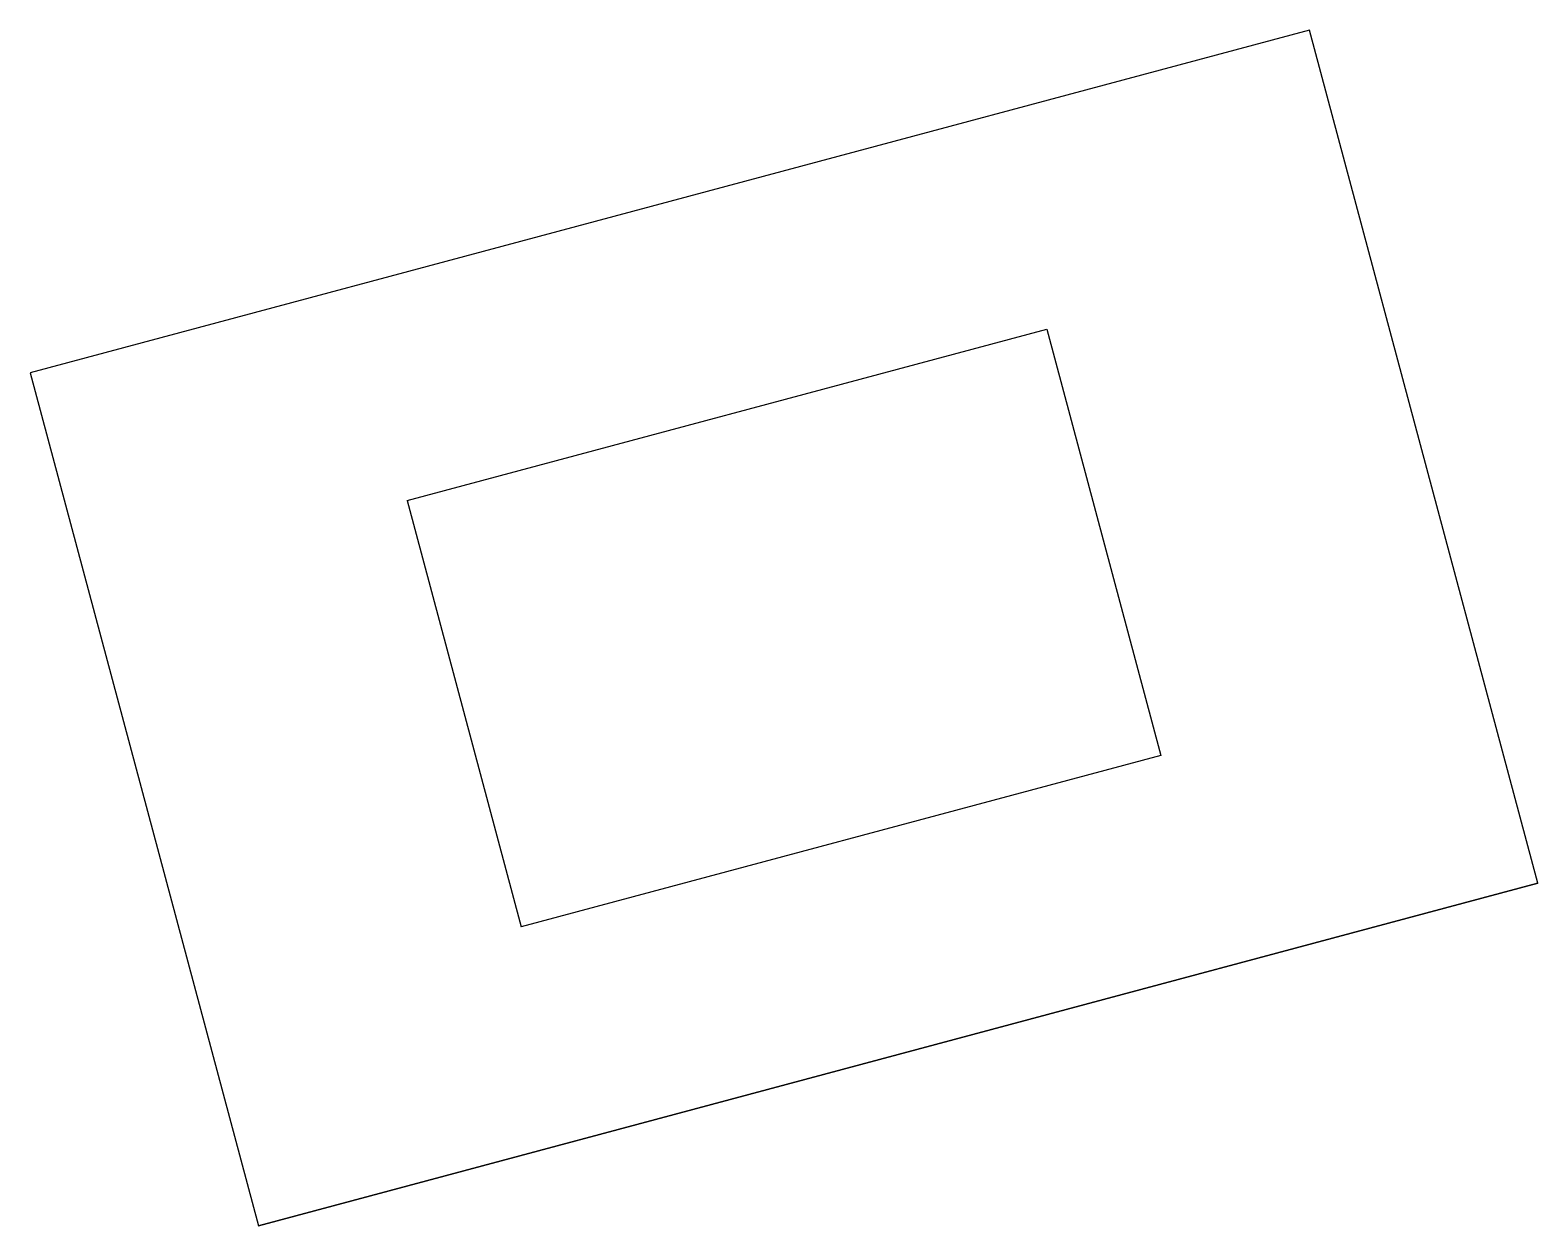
# Model space of a CAD drawing. Header units: millimetres. Extents: x 10 to 78.3, y 10 to 64.2.
import ezdxf

# ---------------------------------------------------------------- set-up
doc = ezdxf.new("R2010")
doc.units = ezdxf.units.MM
doc.layers.add('CUT', color=7, linetype='Continuous')

msp = doc.modelspace()

# ---------------------------------------------------------------- linework, layer by layer
at = {"layer": 'CUT'}
for p, q in [((67.956, 64.166), (10, 48.637)), ((78.308, 25.529), (67.956, 64.166)), ((27.077, 42.86), (56.055, 50.625)), ((56.055, 50.625), (61.231, 31.306)), ((10, 48.637), (20.353, 10)), ((27.077, 42.86), (32.253, 23.542)), ((61.231, 31.306), (32.253, 23.542)), ((20.353, 10), (78.308, 25.529)), ((78.308, 25.529), (20.353, 10)), ((78.308, 25.529), (20.353, 10)), ((20.353, 10), (20.353, 10))]:
    msp.add_line(p, q, dxfattribs=at)

doc.saveas('drawing.dxf')
